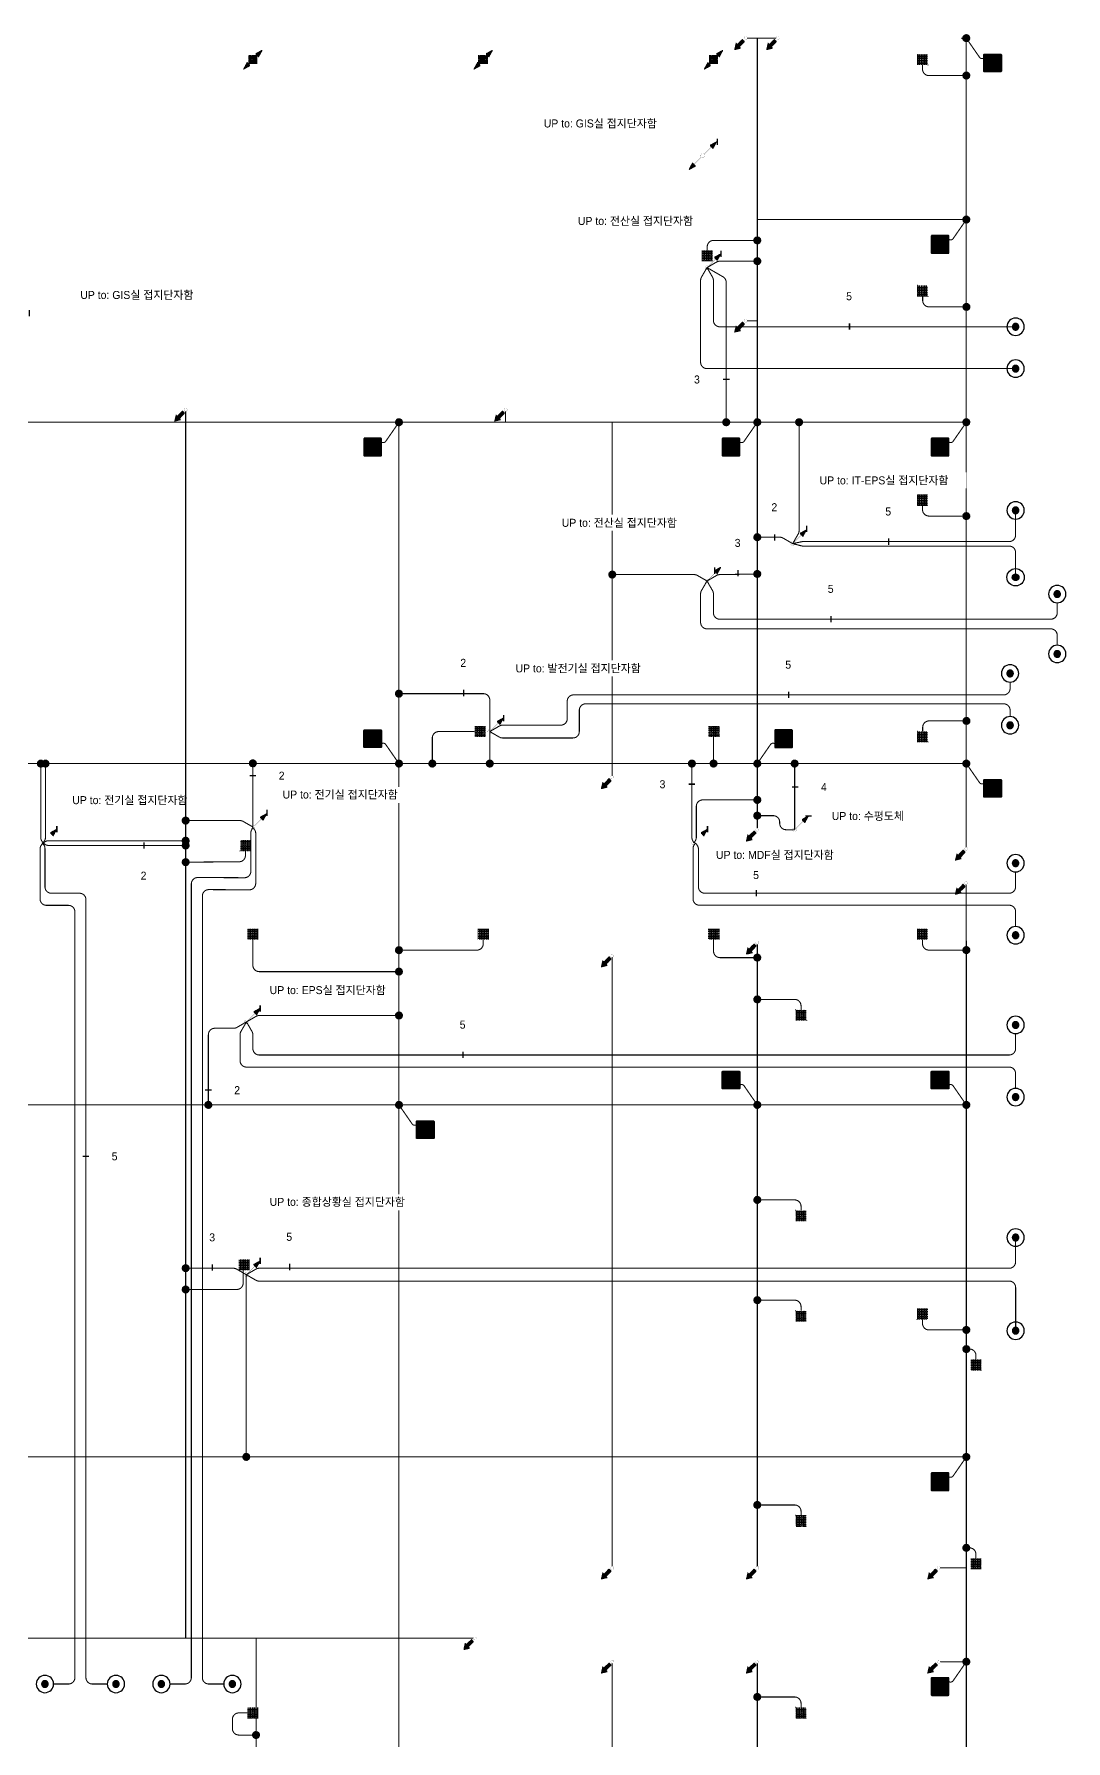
# Model space of a CAD drawing. Header units: millimetres. Extents: x 81900 to 502050, y -708375 to 1238700.
# Drawn here: x 135300 to 183670, y -464805 to -384803 of the extents above; entities that cross this region are included whole.
import ezdxf
from ezdxf.enums import TextEntityAlignment as Align

# ---------------------------------------------------------------- set-up
doc = ezdxf.new("R2010")
doc.units = ezdxf.units.MM
doc.header["$LTSCALE"] = 150
doc.set_wipeout_variables(frame=1)
for name, pattern in [('AM_ISO09W050', [22.5, 12, -1.5, 3, -1.5, 3, -1.5]), ('C2', [18.5, 13.5, -2, 1, -2]), ('HID', [2.3, 1.5, -0.8])]:
    doc.linetypes.add(name, pattern=pattern)
doc.layers.get('0').update_dxf_attribs({"lineweight": 0})
for name, color, linetype in [('------99 Grounding and Lightning', 3, 'Continuous'), ('------99 Grounding_Mesh', 6, 'Continuous'), ('-----09 E-WIRE-GV', 2, 'Continuous'), ('-----20 General Symbol', 3, 'Continuous'), ('-----29 Indicator', 1, 'Continuous'), ('-----30 Text', 2, 'Continuous')]:
    doc.layers.add(name, color=color, linetype=linetype)
doc.styles.add('ELEC', font='')
doc.styles.get('ELEC').set_extended_font_data('Dotum')
pattern_1 = [(180, (845852.563, 610254.6404), (-1e-14, -6.25), [])]

# ---------------------------------------------------------------- blocks, each defined once
blk = doc.blocks.new('접지봉')
at = {"linetype": 'HID', "ltscale": 200}
h = blk.add_hatch(color=256, dxfattribs=at)
h.dxf.hatch_style = 1
edge = h.paths.add_edge_path()
edge.add_arc((0, 0), 102, 0, 360)
blk.add_circle((0, 0), 271)
blk.add_circle((0, 0), 102, dxfattribs=at)
blk = doc.blocks.new('접속점 (본딩)')
h = blk.add_hatch(color=256)
h.dxf.hatch_style = 1
h.paths.add_polyline_path([(125, 0, 1), (-125, 0, 1)])
at = {"const_width": 2}
for points in [[(125, 0, 1), (-125, 0)], [(125, 0, -1), (-125, 0)]]:
    blk.add_lwpolyline(points, format="xyb", dxfattribs=at)
blk = doc.blocks.new('구조체접속')
h = blk.add_hatch()
h.set_pattern_fill('ANGLE', color=1, scale=200)
h.set_pattern_definition([(0, (0, 0), (0, 55), [40, -15]), (90, (0, 0), (-55, 3e-15), [40, -15])])
h.paths.add_polyline_path([(168, 168), (-168, 168), (-168, -168), (168, -168)])
at = {"color": 1}
for p, q in [((166, 168), (168, 166)), ((-168, -166), (-166, -168))]:
    blk.add_line(p, q, dxfattribs=at)
at = {"color": 1, "const_width": 2}
blk.add_lwpolyline([(168, 168), (-168, 168), (-168, -168), (168, -168)], close=True, dxfattribs=at)
blk = doc.blocks.new('STS 316 접지판')
blk.add_wipeout([(-254, -276), (-270, -270), (-276, -254), (-276, 254), (-270, 270), (-254, 276), (254, 276), (270, 270), (276, 254), (276, -254), (270, -270), (254, -276)])
h = blk.add_hatch(color=256)
h.dxf.hatch_style = 1
h.set_gradient(color1=(132, 132, 132), color2=(214, 214, 214), tint=1, name='SPHERICAL')
edge = h.paths.add_edge_path()
edge.add_line((-254, 276), (254, 276))
edge.add_arc((254, 254), 22.1, 0, 90, ccw=False)
edge.add_line((276, 254), (276, -254))
edge.add_arc((254, -254), 22.1, 270, 360, ccw=False)
edge.add_line((254, -276), (-254, -276))
edge.add_arc((-254, -254), 22.1, 180, 270, ccw=False)
edge.add_line((-276, -254), (-276, 254))
edge.add_arc((-254, 254), 22.1, 90, 180, ccw=False)
h.paths.add_polyline_path([(-169, 221), (169, 221, -0.668179), (173, 212), (-165, 212, -1.496606)], flags=16)
h.paths.add_polyline_path([(221, 169), (221, -169, -0.668179), (212, -173), (212, 165, -1.496606)], flags=16)
h.paths.add_polyline_path([(-173, -212), (165, -212, -1.496606), (169, -221), (-169, -221, -0.668179)], flags=16)
h.paths.add_polyline_path([(-221, 169, 0.022626), (-52, 0, 1.473564), (-43, 4, 0.045564)], flags=16)
h = blk.add_hatch(color=256)
h.set_gradient(color1=(255, 255, 255), tint=1, name='SPHERICAL')
edge = h.paths.add_edge_path()
edge.add_arc((-232, 232), 22.1, 0, 360)
edge = h.paths.add_edge_path()
edge.add_arc((-78, 249), 16.6, 0, 360)
edge = h.paths.add_edge_path()
edge.add_arc((78, 249), 16.6, 0, 360)
edge = h.paths.add_edge_path()
edge.add_arc((232, 232), 22.1, 0, 360)
edge = h.paths.add_edge_path()
edge.add_arc((249, -77), 16.6, 0, 360)
edge = h.paths.add_edge_path()
edge.add_arc((249, 77), 16.6, 0, 360)
edge = h.paths.add_edge_path()
edge.add_arc((-78, -249), 16.6, 0, 360)
edge = h.paths.add_edge_path()
edge.add_arc((78, -249), 16.6, 0, 360)
edge = h.paths.add_edge_path()
edge.add_arc((232, -232), 22.1, 0, 360)
edge = h.paths.add_edge_path()
edge.add_arc((-232, -232), 22.1, 0, 360)
edge = h.paths.add_edge_path()
edge.add_arc((-249, -77), 16.6, 0, 360)
edge = h.paths.add_edge_path()
edge.add_arc((-249, 77), 16.6, 0, 360)
edge = h.paths.add_edge_path()
edge.add_arc((0, 0), 22.1, 0, 360)
h = blk.add_hatch(color=256)
h.set_gradient(color1=(255, 255, 255), tint=1, name='SPHERICAL')
edge = h.paths.add_edge_path()
edge.add_arc((-249, -77), 16.6, 0, 360)
edge = h.paths.add_edge_path()
edge.add_arc((-249, 77), 16.6, 0, 360)
edge = h.paths.add_edge_path()
edge.add_arc((-232, 232), 22.1, 0, 360)
edge = h.paths.add_edge_path()
edge.add_arc((-78, 249), 16.6, 0, 360)
edge = h.paths.add_edge_path()
edge.add_arc((78, 249), 16.6, 0, 360)
edge = h.paths.add_edge_path()
edge.add_arc((0, 0), 22.1, 0, 360)
edge = h.paths.add_edge_path()
edge.add_arc((232, 232), 22.1, 0, 360)
h = blk.add_hatch(color=256)
h.set_gradient(color1=(132, 132, 132), one_color=1, tint=1, name='SPHERICAL')
edge = h.paths.add_edge_path()
edge.add_arc((0, 0), 22.1, 0, 360)
for points in [[(-254, 276), (254, 276, -0.414214), (276, 254), (276, -254, -0.414214), (254, -276), (-254, -276, -0.414214), (-276, -254), (-276, 254, -0.414214), (-254, 276, 0.033225)], [(-221, -169), (-221, 169, -0.668179), (-212, 173), (-43, 4, -0.414214), (-43, -4), (-212, -173, -0.668179), (-221, -169, -0.016281)], [(-169, 221), (169, 221, -0.668179), (173, 212), (4, 43, -0.414214), (-4, 43), (-173, 212, -0.668179), (-169, 221, -0.016281)], [(221, -169), (221, 169, 0.668179), (212, 173), (43, 4, 0.414214), (43, -4), (212, -173, 0.668179), (221, -169, 0.016281)], [(-169, -221), (169, -221, 0.668179), (173, -212), (4, -43, 0.414214), (-4, -43), (-173, -212, 0.668179), (-169, -221, 0.016281)]]:
    blk.add_lwpolyline(points, format="xyb")
for centre, radius in [((-249, 77), 16.6), ((-232, 232), 22.1), ((-78, 249), 16.6), ((0, 0), 22.1), ((78, 249), 16.6), ((232, 232), 22.1), ((249, 77), 16.6), ((-249, -77), 16.6), ((-232, -232), 22.1), ((-78, -249), 16.6), ((78, -249), 16.6), ((232, -232), 22.1), ((249, -77), 16.6)]:
    blk.add_circle(centre, radius)
blk = doc.blocks.new('A$Ccb354d3c')
at = {"layer": '------99 Grounding_Mesh', "xscale": 1.5, "yscale": 1.5, "zscale": 1.5}
for name, p in [('접속점 (본딩)', (0, 0)), ('STS 316 접지판', (1232, -1164))]:
    blk.add_blockref(name, p, dxfattribs=at)
at = {"layer": '------99 Grounding_Mesh', "linetype": 'AM_ISO09W050', "ltscale": 0.12, "const_width": 50}
blk.add_lwpolyline([(619, -893), (0, 0)], dxfattribs=at)
blk.add_lwpolyline([(619, -893, 0.714131), (884, -816)], format="xyb", dxfattribs=at)
blk = doc.blocks.new("'인하도선용 수직철근 또는 철골")
h = blk.add_hatch()
h.set_pattern_fill('ANSI31', color=256, scale=50, angle=135)
h.set_pattern_definition(pattern_1)
h.paths.add_polyline_path([(291, 293), (180, 89), (88, 181)])
h = blk.add_hatch()
h.set_pattern_fill('ANSI31', color=256, scale=50, angle=135)
h.set_pattern_definition(pattern_1)
h.paths.add_polyline_path([(-291, -293), (-180, -89), (-88, -181)])
at = {"const_width": 3.93}
for points in [[(293, 293), (181, 88), (88, 181), (293, 293)], [(-293, -293), (-181, -88), (-88, -181), (-293, -293)]]:
    blk.add_lwpolyline(points, dxfattribs=at)
at = {"xscale": 0.8, "yscale": 0.8, "zscale": 0.8}
blk.add_blockref('구조체접속', (0, 0), dxfattribs=at)
blk = doc.blocks.new('입상입하1')
h = blk.add_hatch()
h.set_pattern_fill('ANSI31', color=256, scale=50, angle=135)
h.set_pattern_definition([(180, (845993.8846, 610394.13), (-1e-14, -6.25), [])])
h.paths.add_polyline_path([(432, 432), (321, 228), (229, 321)])
at = {"const_width": 3.93}
blk.add_lwpolyline([(0, 61, -1), (0, -61, -1), (0, 61)], format="xyb", dxfattribs=at)
for points in [[(43, 43), (275, 275)], [(434, 433), (322, 227), (229, 321), (434, 433)]]:
    blk.add_lwpolyline(points, dxfattribs=at)
blk = doc.blocks.new('입상입하2')
h = blk.add_hatch()
h.set_pattern_fill('ANSI31', color=256, scale=100, angle=135)
h.set_pattern_definition([(180, (0, 0), (-2e-14, -12.5), [])])
h.paths.add_polyline_path([(326, 242), (377, 192), (433, 433), (192, 377), (242, 326), (39, 124), (124, 39)])
at = {"const_width": 3.93}
blk.add_lwpolyline([(0, 61, -1), (0, -61, -1), (0, 61)], format="xyb", dxfattribs=at)
blk.add_lwpolyline([(377, 192), (326, 242), (124, 39), (39, 124), (242, 326), (192, 377), (433, 433)], close=True, dxfattribs=at)

msp = doc.modelspace()

# ---------------------------------------------------------------- linework, layer by layer
at = {"layer": '------99 Grounding_Mesh', "linetype": 'AM_ISO09W050', "const_width": 50, "elevation": 0}
for points in [[(168727, -384995), (170080, -384995)], [(169204, -384995), (169204, -422021)], [(179001, -384995), (179002, -422921)], [(169204, -393495), (179004, -393495)], [(168727, -398245), (169204, -398245)], [(91704, -402995), (179004, -402995)], [(157404, -402995), (157404, -402489)], [(162404, -402995), (162404, -419571)], [(99428, -418995), (179004, -418995)], [(179002, -424669), (179005, -504995)], [(169204, -427469), (169204, -456621)], [(162404, -428069), (162404, -456621)], [(111927, -451495), (179003, -451495)], [(177777, -456695), (179004, -456695)], [(91704, -459995), (155880, -459995)], [(145704, -459995), (145704, -504995)], [(162404, -461169), (162404, -488621)], [(169204, -461169), (169204, -488621)], [(177777, -461095), (179004, -461095)]]:
    msp.add_lwpolyline(points, dxfattribs=at)
at = {"layer": '------99 Grounding_Mesh', "elevation": 0}
msp.add_lwpolyline([(178777, -384995), (179004, -384995)], dxfattribs=at)
at = {"layer": '-----09 E-WIRE-GV', "color": 4, "linetype": 'C2', "ltscale": 0.1, "const_width": 50}
for points in [[(176950, -386250), (176950, -386445, 0.414214), (177250, -386745), (179004, -386745)], [(176957, -397094), (176957, -397288, 0.414214), (177257, -397588), (179010, -397588)], [(176957, -417490), (176957, -417295, -0.414214), (177257, -416995), (179010, -416995)], [(156354, -427247), (156354, -427442, -0.414214), (156054, -427742), (152404, -427742)], [(167154, -427242), (167154, -427792, 0.414214), (167454, -428092), (169204, -428092)], [(176950, -427244), (176950, -427438, 0.414214), (177250, -427738), (179004, -427738)], [(171254, -430543), (171254, -430348, 0.414214), (170954, -430048), (169204, -430048)], [(171254, -444643), (171254, -444448, 0.414214), (170954, -444148), (169204, -444148)], [(176950, -445047), (176950, -445242, 0.414214), (177250, -445542), (179003, -445542)], [(179454, -446933), (179454, -446738, 0.414214), (179154, -446438), (179003, -446438)], [(171254, -454243), (171254, -454048, 0.414214), (170954, -453748), (169204, -453748)], [(179454, -456253), (179454, -456058, 0.414214), (179154, -455758), (179004, -455758)], [(171254, -463243), (171254, -463048, 0.414214), (170954, -462748), (169204, -462748)], [(145302, -463495), (144896, -463495, 0.414214), (144596, -463795), (144596, -464232, 0.414214), (144896, -464532), (145704, -464532)]]:
    msp.add_lwpolyline(points, format="xyb", dxfattribs=at)
at = {"layer": '-----09 E-WIRE-GV', "color": 4, "linetype": 'C2', "ltscale": 0.1, "const_width": 50, "elevation": 0}
for points in [[(166856, -394945), (166856, -394770, -0.414214), (167156, -394470), (169204, -394470)], [(176950, -406897), (176950, -407092, 0.414214), (177250, -407392), (179004, -407392)], [(155954, -417495), (154267, -417495, 0.414214), (153967, -417795), (153967, -418995)], [(145206, -423095), (145206, -423299, -0.412182), (144908, -423599), (142404, -423616)], [(152404, -428748), (145854, -428748, -0.414214), (145554, -428448), (145554, -427244)], [(171254, -439943), (171254, -439748, 0.414214), (170954, -439448), (169204, -439448)], [(142404, -443645), (144801, -443645, 0.414214), (145101, -443345), (145101, -442744)]]:
    msp.add_lwpolyline(points, format="xyb", dxfattribs=at)
at = {"layer": '-----09 E-WIRE-GV', "color": 2, "linetype": 'C2', "ltscale": 0.3, "const_width": 50}
for points in [[(166846, -395745), (166586, -396195, 0.131652), (166546, -396345), (166546, -400182, 0.414214), (166846, -400482), (181313, -400482)], [(166846, -395745), (167105, -396195, -0.131652), (167146, -396345), (167146, -398221, 0.414214), (167446, -398521), (181313, -398521)], [(170862, -408685), (171283, -408596, -0.052612), (171345, -408589), (181013, -408589, 0.414214), (181313, -408289), (181313, -407125)], [(181313, -410264), (181313, -409100, 0.414214), (181013, -408800), (171351, -408800, -0.062093), (171277, -408791), (170862, -408685)], [(166846, -410437), (166586, -410887, 0.131652), (166546, -411037), (166546, -412379, 0.414214), (166846, -412679), (182964, -412679, -0.414214), (183264, -412979), (183264, -413451)], [(166846, -410437), (167105, -410887, -0.131652), (167146, -411037), (167146, -411927, 0.414214), (167446, -412227), (182964, -412227, 0.414214), (183264, -411927), (183264, -411455)], [(156662, -417495), (157112, -417755, 0.131652), (157262, -417795), (160559, -417795, 0.414214), (160859, -417495), (160859, -416494, -0.414214), (161159, -416194), (180755, -416194, -0.414214), (181055, -416494), (181055, -416794)], [(166301, -422715), (166235, -422823, 0.13825), (166191, -422980), (166191, -425335, 0.414214), (166491, -425635), (181013, -425635, -0.414214), (181313, -425935), (181313, -426635)], [(166301, -422715), (166378, -422813, -0.168694), (166443, -422999), (166443, -424771, 0.414214), (166743, -425071), (181013, -425071, 0.414214), (181313, -424771), (181313, -424071)], [(145255, -431103), (144995, -431553, 0.131652), (144955, -431703), (144955, -432922, 0.414214), (145255, -433222), (181013, -433222, -0.414214), (181313, -433522), (181313, -434222)], [(145255, -431103), (145514, -431553, -0.131652), (145555, -431703), (145555, -432355, 0.414214), (145855, -432655), (181013, -432655, 0.414214), (181313, -432355), (181313, -431655)], [(145246, -442953), (145696, -442693, -0.131652), (145846, -442653), (181013, -442653, 0.414214), (181313, -442353), (181313, -441211)], [(145246, -442953), (145696, -443213, 0.131652), (145846, -443253), (181015, -443253, -0.414214), (181315, -443553), (181315, -445578)]]:
    msp.add_lwpolyline(points, format="xyb", dxfattribs=at)
at = {"layer": '-----09 E-WIRE-GV', "color": 3, "linetype": 'C2', "ltscale": 0.3, "const_width": 50}
for points in [[(166846, -395745), (167296, -395485, -0.131652), (167446, -395445), (169204, -395445)], [(166846, -395745), (167596, -396178, -0.267949), (167746, -396438), (167746, -402995)], [(166846, -410437), (166396, -410177, 0.131652), (166246, -410137), (162404, -410137)], [(166846, -410437), (167296, -410177, -0.131652), (167446, -410137), (169204, -410110)], [(166235, -422715), (166174, -422602, -0.12414), (166138, -422459), (166138, -418995)], [(166235, -422715), (166301, -422607, 0.137956), (166345, -422451), (166345, -420998, -0.414214), (166645, -420698), (169204, -420698)], [(145246, -442953), (144796, -442693, 0.131652), (144646, -442653), (142404, -442653)]]:
    msp.add_lwpolyline(points, format="xyb", dxfattribs=at)
at = {"layer": '-----09 E-WIRE-GV', "color": 1, "linetype": 'C2', "ltscale": 0.3, "const_width": 50}
for points in [[(170862, -408685), (171121, -408235, 0.131652), (171162, -408085), (171162, -402903)], [(170862, -408685), (170412, -408426, 0.131652), (170262, -408385), (169204, -408385)], [(156662, -418995), (156662, -416018, 0.414214), (156362, -415718), (152404, -415718)], [(145255, -431103), (144805, -431363, -0.131652), (144655, -431403), (143768, -431403, 0.414214), (143468, -431703), (143468, -434995)], [(145255, -431103), (145705, -430844, -0.131652), (145855, -430803), (152404, -430803)]]:
    msp.add_lwpolyline(points, format="xyb", dxfattribs=at)
at = {"layer": '-----09 E-WIRE-GV', "color": 4, "linetype": 'C2', "ltscale": 0.3, "const_width": 50, "elevation": 0}
msp.add_lwpolyline([(167154, -418995), (167154, -417747)], dxfattribs=at)
at = {"layer": '-----09 E-WIRE-GV', "color": 1, "linetype": 'C2', "ltscale": 0.3, "const_width": 50, "elevation": 0}
for points in [[(135714, -422715), (135651, -422608, -0.132794), (135610, -422457), (135610, -418995)], [(135714, -422715), (135782, -422614, 0.149182), (135833, -422447), (135833, -418995)], [(145554, -421968), (145104, -421708, 0.131652), (144954, -421668), (142404, -421668)], [(135714, -422715), (135820, -422653, -0.132794), (135972, -422612), (142404, -422612)], [(135714, -422715), (135815, -422783, 0.149182), (135982, -422834), (142404, -422834)]]:
    msp.add_lwpolyline(points, format="xyb", dxfattribs=at)
msp.add_lwpolyline([(145554, -421977), (145554, -418985)], dxfattribs=at)
at = {"layer": '-----09 E-WIRE-GV', "color": 4, "linetype": 'C2', "ltscale": 0.3, "const_width": 50}
msp.add_lwpolyline([(170954, -422095), (170954, -418995)], dxfattribs=at)
msp.add_lwpolyline([(170954, -422095), (170553, -422095, -0.414214), (170253, -421795), (170253, -421737, 0.414214), (169953, -421437), (169204, -421437)], format="xyb", dxfattribs=at)
at = {"layer": '-----09 E-WIRE-GV', "color": 2, "linetype": 'C2', "ltscale": 0.3, "const_width": 50, "elevation": 0}
for points in [[(135714, -422715), (135637, -422819, 0.15946), (135579, -422996), (135579, -425341, 0.414214), (135879, -425641), (136911, -425641, -0.414214), (137211, -425941), (137211, -461840, -0.414214), (136911, -462140), (136211, -462140)], [(135714, -422715), (135774, -422834, -0.119178), (135808, -422971), (135808, -424774, 0.414214), (136108, -425074), (137429, -425074, -0.414214), (137729, -425374), (137729, -461840, 0.414214), (138029, -462140), (138729, -462140)]]:
    msp.add_lwpolyline(points, format="xyb", dxfattribs=at)
at = {"layer": '-----09 E-WIRE-GV', "color": 3, "linetype": 'C2', "ltscale": 0.3, "const_width": 50}
msp.add_lwpolyline([(145246, -442953), (145246, -451495)], dxfattribs=at)
at = {"layer": '-----29 Indicator', "elevation": 0}
for points in [[(165162, -389016, 0, 0, 0), (167323, -389016, 0, 0, 0), (167323, -389695, 64.2, 64.2, 0), (167323, -389996, 0, 0, 0)], [(137240, -397057, 0, 0, 0), (135079, -397057, 0, 0, 0), (135079, -397735, 64.2, 64.2, 0), (135079, -398036, 0, 0, 0)], [(166248, -407702, 0, 0, 0), (167198, -407702, 0, 0, 0), (167198, -409804, 64.2, 64.2, 0), (167198, -410104, 0, 0, 0)], [(137029, -420736, 0, 0, 0), (136364, -420736, 0, 0, 0), (136364, -421915, 64.2, 64.2, 0), (136364, -422216, 0, 0, 0)], [(171989, -420094, 0, 0, 0), (171126, -420094, 64.2, 64.2, 0), (170826, -420094, 0, 0, 0)]]:
    msp.add_lwpolyline(points, format="xyseb", dxfattribs=at)
at = {"layer": '-----29 Indicator'}
for points in [[(172002, -405714, 0, 0, 0), (171513, -405714, 0, 0, 0), (171513, -407843, 64.2, 64.2, 0), (171513, -408143, 0, 0, 0)], [(157772, -414526, 0, 0, 0), (157312, -414526, 0, 0, 0), (157312, -416713, 64.2, 64.2, 0), (157312, -417013, 0, 0, 0)], [(146281, -429642, 0, 0, 0), (145896, -429642, 0, 0, 0), (145896, -430320, 64.2, 64.2, 0), (145896, -430621, 0, 0, 0)], [(146281, -439568, 0, 0, 0), (145896, -439568, 0, 0, 0), (145896, -442153, 64.2, 64.2, 0), (145896, -442454, 0, 0, 0)]]:
    msp.add_lwpolyline(points, format="xyseb", dxfattribs=at)

# ---------------------------------------------------------------- block references
at = {"layer": '------99 Grounding and Lightning', "yscale": 1.5, "zscale": 1.5}
for name, p, xscale in [("'인하도선용 수직철근 또는 철골", (145554, -385995), 1.5), ("'인하도선용 수직철근 또는 철골", (156354, -385995), 1.5), ("'인하도선용 수직철근 또는 철골", (167154, -385995), 1.5), ('접지봉', (181313, -407125), -1.5), ('접속점 (본딩)', (169204, -408385), 1.5), ('접지봉', (181055, -414770), -1.5), ('접지봉', (181055, -417200), -1.5), ('접속점 (본딩)', (152404, -427742), 1.5), ('접속점 (본딩)', (169204, -428092), -1.5), ('접속점 (본딩)', (152404, -428748, 0), 1.5), ('접속점 (본딩)', (152404, -430803), 1.5), ('접속점 (본딩)', (143468, -434995), -1.5), ('접지봉', (181313, -441211), -1.5), ('접속점 (본딩)', (142404, -442645, 0), -1.5), ('접속점 (본딩)', (142404, -443645, 0), -1.5), ('접지봉', (181315, -445578), -1.5), ('접속점 (본딩)', (145246, -451495, 0), -1.5)]:
    msp.add_blockref(name, p, dxfattribs=dict(at, xscale=xscale))
for name, p, xscale, rotation in [('구조체접속', (176950, -385998), 1.5, 269.9999999999999), ('접속점 (본딩)', (179004, -386745), 1.5, 90.00000000000001), ('접속점 (본딩)', (169204, -394470), 1.5, 89.99999999999999), ('구조체접속', (166856, -395197), 1.5, 180), ('접속점 (본딩)', (169204, -395445), 1.5, 89.99999999999999), ('구조체접속', (176957, -396842), 1.5, 269.9999999999999), ('접속점 (본딩)', (179010, -397588), 1.5, 90.00000000000001), ('접지봉', (181313, -398521), -1.5, 270), ('접지봉', (181313, -400482), -1.5, 270), ('접속점 (본딩)', (167746, -402995), 1.5, 89.99999999999999), ('접속점 (본딩)', (171162, -402995, 0), 1.5, 270), ('구조체접속', (176954, -406645), 1.5, 269.9999999999999), ('접속점 (본딩)', (179004, -407392), 1.5, 90.00000000000001), ('접속점 (본딩)', (162404, -410137, 0), 1.5, 180), ('접속점 (본딩)', (169204, -410108), -1.5, 180), ('접지봉', (181313, -410264), 1.5, 180), ('접지봉', (183264, -411049), -1.5, 270), ('접지봉', (183264, -413857), -1.5, 270), ('접속점 (본딩)', (152404, -415718), 1.5, 89.99999999999997), ('접속점 (본딩)', (179010, -416995), 1.5, 90.00000000000001), ('구조체접속', (156206, -417495), 1.5, 180), ('구조체접속', (167154, -417495), 1.5, 180), ('구조체접속', (176957, -417742), 1.5, 269.9999999999999), ('접속점 (본딩)', (135614, -418995, 0), -1.5, 90.00000000000007), ('접속점 (본딩)', (135833, -418995), -1.5, 90.00000000000007), ('접속점 (본딩)', (145554, -418985), 1.5, 179.9999999999999), ('접속점 (본딩)', (153967, -418995), 1.5, 89.99999999999997), ('접속점 (본딩)', (156662, -418995), 1.5, 89.99999999999997), ('접속점 (본딩)', (166138, -418995), 1.5, 89.99999999999993), ('접속점 (본딩)', (167154, -418995, 0), 1.5, 89.99999999999997), ('접속점 (본딩)', (170954, -418995), 1.5, 89.99999999999999), ('접속점 (본딩)', (169204, -420698), 1.5, 89.99999999999993), ('접속점 (본딩)', (169204, -421437), 1.5, 89.99999999999999), ('접속점 (본딩)', (142404, -422612), -1.5, 90.00000000000007), ('접속점 (본딩)', (142404, -422834), -1.5, 90.00000000000007), ('구조체접속', (145206, -422843), 1.5, 180), ('접속점 (본딩)', (142404, -423616), -1.5, 90.00000000000007), ('접지봉', (181313, -423665), -1.5, 270), ('구조체접속', (145554, -426992), 1.5, 269.9999999999999), ('구조체접속', (156354, -426995), 1.5, 269.9999999999999), ('구조체접속', (167154, -426995), 1.5, 269.9999999999999), ('구조체접속', (176950, -426992), 1.5, 269.9999999999999), ('접지봉', (181313, -427041), -1.5, 270), ('접속점 (본딩)', (179004, -427738), 1.5, 90.00000000000001), ('접속점 (본딩)', (169204, -430048), -1.5, 180), ('구조체접속', (171254, -430795), 1.5, 269.9999999999999), ('접지봉', (181313, -431248), -1.5, 270), ('접지봉', (181313, -434628), -1.5, 270), ('접속점 (본딩)', (169204, -439448), -1.5, 180), ('구조체접속', (171254, -440195), 1.5, 269.9999999999999), ('구조체접속', (145151, -442497), 1.5, 269.9999999999999), ('접속점 (본딩)', (169204, -444148), -1.5, 180), ('구조체접속', (171254, -444895), 1.5, 269.9999999999999), ('구조체접속', (176954, -444795), 1.5, 180), ('접속점 (본딩)', (179004, -445542), 1.5, 90.00000000000001), ('접속점 (본딩)', (179004, -446438), -1.5, 180), ('구조체접속', (179454, -447185), 1.5, 89.99999999999999), ('접속점 (본딩)', (169204, -453748), -1.5, 180), ('구조체접속', (171254, -454495), 1.5, 269.9999999999999), ('접속점 (본딩)', (179004, -455758), -1.5, 180), ('구조체접속', (179454, -456505), 1.5, 89.99999999999999), ('접지봉', (135805, -462140), -1.5, 270), ('접지봉', (139135, -462140), -1.5, 270), ('접지봉', (141264, -462140), -1.5, 270), ('접지봉', (144593, -462140), -1.5, 270), ('접속점 (본딩)', (169204, -462748, 0), -1.5, 180), ('구조체접속', (145554, -463495), 1.5, 269.9999999999999), ('구조체접속', (171254, -463495), 1.5, 269.9999999999999), ('접속점 (본딩)', (145704, -464532), -1.5, 270)]:
    msp.add_blockref(name, p, dxfattribs=dict(at, xscale=xscale, rotation=rotation))
at = {"layer": '-----20 General Symbol', "rotation": 180}
for name, p, xscale, yscale, zscale in [('입상입하2', (168654, -384995, 0), 1.2, 1.2, 1.2), ('입상입하2', (170154, -384995, 0), 1.2, 1.2, 1.2), ('입상입하1', (166646, -390495), 1.5, 1.5, 1.5), ('입상입하2', (168654, -398245, 0), 1.2, 1.2, 1.2), ('입상입하2', (142404, -402415), 1.2, 1.2, 1.2), ('입상입하2', (157404, -402415), 1.2, 1.2, 1.2), ('입상입하2', (162404, -419645, 0), 1.2, 1.2, 1.2), ('입상입하2', (179005, -422995), 1.2, 1.2, 1.2), ('입상입하2', (179002, -424595), 1.2, 1.2, 1.2), ('입상입하2', (162404, -427995, 0), 1.2, 1.2, 1.2), ('입상입하2', (169204, -427395), 1.2, 1.2, 1.2), ('입상입하2', (162404, -456695), 1.2, 1.2, 1.2), ('입상입하2', (169204, -456695), 1.2, 1.2, 1.2), ('입상입하2', (177704, -456695), 1.2, 1.2, 1.2), ('입상입하2', (155954, -459995), 1.2, 1.2, 1.2), ('입상입하2', (162404, -461095), 1.2, 1.2, 1.2), ('입상입하2', (169204, -461095), 1.2, 1.2, 1.2)]:
    msp.add_blockref(name, p, dxfattribs=dict(at, xscale=xscale, yscale=yscale, zscale=zscale))
at = {"layer": '-----20 General Symbol', "xscale": 1.5, "yscale": 1.5, "zscale": 1.5}
for p in [(166646, -390495), (166846, -395745), (170862, -408685), (166846, -410437), (156662, -417495), (145554, -421987), (170954, -422095), (135714, -422715), (145255, -431103), (145246, -442953)]:
    msp.add_blockref('입상입하1', p, dxfattribs=at)

# ---------------------------------------------------------------- wipeouts: each hides what was drawn before it
for points in [[(160636, -393178), (167007, -393178), (167007, -393928), (160636, -393928)], [(169665, -407178), (169665, -406772), (170016, -406569), (170367, -406772), (170367, -407178), (170016, -407381)], [(155081, -414472), (155081, -414067), (155432, -413864), (155784, -414067), (155784, -414472), (155432, -414675)], [(171025, -414560), (171025, -414154), (170674, -413951), (170322, -414154), (170322, -414560), (170674, -414763)], [(164422, -420164), (164422, -419758), (164773, -419555), (165124, -419758), (165124, -420164), (164773, -420367)], [(172571, -421071), (176569, -421071), (176569, -421821), (172571, -421821)], [(140093, -424449), (140093, -424043), (140444, -423840), (140795, -424043), (140795, -424449), (140444, -424652)], [(144009, -441403), (144009, -440998), (143658, -440795), (143307, -440998), (143307, -441403), (143658, -441606)]]:
    msp.add_wipeout(points).dxf.layer = '-----29 Indicator'

# ---------------------------------------------------------------- next in the draw order: linework, layer by layer
at = {"layer": '-----09 E-WIRE-GV', "color": 2, "linetype": 'C2', "ltscale": 0.3, "const_width": 50}
msp.add_lwpolyline([(156662, -417495), (157112, -417235, -0.131652), (157262, -417195), (159992, -417195, 0.414214), (160292, -416895), (160292, -416076, -0.414214), (160592, -415776), (180755, -415776, 0.414214), (181055, -415476), (181055, -415176)], format="xyb", dxfattribs=at)
at = {"layer": '-----29 Indicator'}
for points in [[(167007, -393553, 0, 0, 0), (167496, -393553, 0, 0, 0), (167496, -394945, 64.2, 64.2, 0), (167496, -395246, 0, 0, 0)], [(170016, -407381, 0, 0, 0), (170016, -408244, 64.2, 64.2, 0), (170016, -408544, 0, 0, 0)], [(155432, -414675, 0, 0, 0), (155432, -415538, 64.2, 64.2, 0), (155432, -415839, 0, 0, 0)], [(170674, -414763, 0, 0, 0), (170674, -415626, 64.2, 64.2, 0), (170674, -415926, 0, 0, 0)], [(165124, -419961, 0, 0, 0), (165988, -419961, 64.2, 64.2, 0), (166288, -419961, 0, 0, 0)], [(172571, -421446, 0, 0, 0), (171755, -421446, 64.2, 64.2, 0), (171454, -421446, 0, 0, 0)], [(143658, -441606, 0, 0, 0), (143658, -442469, 64.2, 64.2, 0), (143658, -442770, 0, 0, 0)]]:
    msp.add_lwpolyline(points, format="xyseb", dxfattribs=at)
at = {"layer": '-----29 Indicator', "elevation": 0}
msp.add_lwpolyline([(140444, -423847, 0, 0, 0), (140444, -422984, 64.2, 64.2, 0), (140444, -422684, 0, 0, 0)], format="xyseb", dxfattribs=at)

# ---------------------------------------------------------------- next in the draw order: block references
at = {"layer": '-----09 E-WIRE-GV'}
msp.add_blockref('A$Ccb354d3c', (179001, -384992, 0), dxfattribs=at)
at = {"layer": '-----09 E-WIRE-GV', "xscale": -1}
for p in [(179004, -393495), (169204, -402995), (179004, -402995), (179004, -451495), (179004, -461095)]:
    msp.add_blockref('A$Ccb354d3c', p, dxfattribs=at)
at = {"layer": '-----09 E-WIRE-GV', "rotation": 0.000271938605850173}
msp.add_blockref('A$Ccb354d3c', (179004, -418995), dxfattribs=at)

# ---------------------------------------------------------------- next in the draw order: texts
at = {"layer": '-----30 Text', "style": 'ELEC'}
for s, p in [('UP to: 전산실 접지단자함', (160794, -393560)), ('2', (169865, -406978)), ('2', (155281, -414273)), ('5', (170516, -414360)), ('3', (164622, -419964)), ('UP to: 수평도체', (172694, -421453)), ('2', (140293, -424249)), ('3', (143510, -441204))]:
    msp.add_text(s, height=375, dxfattribs=at).set_placement(p, align=Align.MIDDLE_LEFT)

# ---------------------------------------------------------------- next in the draw order: wipeouts: each hides what was drawn before it
for points in [[(165162, -388641), (158966, -388641), (158966, -389391), (165162, -389391)], [(143435, -396682), (137240, -396682), (137240, -397432), (143435, -397432)], [(173878, -397289), (173878, -396883), (173527, -396680), (173175, -396883), (173175, -397289), (173527, -397492)], [(166037, -401191), (166037, -400785), (166389, -400583), (166740, -400785), (166740, -401191), (166389, -401394)], [(172002, -405339), (179001, -405339), (179001, -406089), (172002, -406089)], [(175006, -407378), (175006, -406973), (175357, -406770), (175708, -406973), (175708, -407378), (175357, -407581)], [(159877, -407327), (166248, -407327), (166248, -408077), (159877, -408077)], [(167944, -408851), (167944, -408445), (168296, -408242), (168647, -408445), (168647, -408851), (168296, -409054)], [(172309, -411005), (172309, -410600), (172661, -410397), (173012, -410600), (173012, -411005), (172661, -411208)], [(171989, -420297), (171989, -419891), (172341, -419688), (172692, -419891), (172692, -420297), (172341, -420500)], [(137028, -420361), (143224, -420361), (143224, -421111), (137028, -421111)], [(169516, -424421), (169516, -424016), (169165, -423813), (168814, -424016), (168814, -424421), (169165, -424624)], [(146281, -429267), (152476, -429267), (152476, -430017), (146281, -430017)], [(155761, -431431), (155761, -431026), (155409, -430823), (155058, -431026), (155058, -431431), (155409, -431634)], [(144481, -434504), (144481, -434099), (144832, -433896), (145184, -434099), (145184, -434504), (144832, -434707)], [(139445, -437605), (139445, -437199), (139093, -436996), (138742, -437199), (138742, -437605), (139093, -437808)], [(147633, -441378), (147633, -440972), (147282, -440769), (146930, -440972), (146930, -441378), (147282, -441581)]]:
    msp.add_wipeout(points).dxf.layer = '-----29 Indicator'

# ---------------------------------------------------------------- next in the draw order: linework, layer by layer
at = {"layer": '------99 Grounding_Mesh', "linetype": 'AM_ISO09W050', "const_width": 50, "elevation": 0}
for points in [[(142404, -459995), (142404, -402489)], [(152404, -402995), (152404, -504995)], [(91704, -434995), (179003, -434995)]]:
    msp.add_lwpolyline(points, dxfattribs=at)
at = {"layer": '-----09 E-WIRE-GV', "color": 2, "linetype": 'C2', "ltscale": 0.3, "const_width": 50, "elevation": 0}
for points in [[(145554, -421987), (145493, -422106, 0.119178), (145460, -422243), (145460, -424046, -0.414214), (145160, -424346), (142970, -424336, 0.414214), (142670, -424636), (142670, -461840, -0.414214), (142370, -462140), (141670, -462140)], [(145554, -421987), (145630, -422091, -0.15946), (145688, -422268), (145688, -424613, -0.414214), (145388, -424913), (143487, -424903, 0.414214), (143187, -425203), (143187, -461840, 0.414214), (143487, -462140), (144187, -462140)]]:
    msp.add_lwpolyline(points, format="xyb", dxfattribs=at)
at = {"layer": '-----29 Indicator'}
for points in [[(173527, -397492, 0, 0, 0), (173527, -398355, 64.2, 64.2, 0), (173527, -398655, 0, 0, 0)], [(175357, -407581, 0, 0, 0), (175357, -408444, 64.2, 64.2, 0), (175357, -408745, 0, 0, 0)], [(168296, -409054, 0, 0, 0), (168296, -409917, 64.2, 64.2, 0), (168296, -410217, 0, 0, 0)], [(172661, -411208, 0, 0, 0), (172661, -412071, 64.2, 64.2, 0), (172661, -412372, 0, 0, 0)], [(169165, -424624, 0, 0, 0), (169165, -424920, 64.2, 64.2, 0), (169165, -425221, 0, 0, 0)], [(155409, -431634, 0, 0, 0), (155409, -432497, 64.2, 64.2, 0), (155409, -432798, 0, 0, 0)], [(144481, -434301, 0, 0, 0), (143618, -434301, 64.2, 64.2, 0), (143317, -434301, 0, 0, 0)], [(147282, -441581, 0, 0, 0), (147282, -442444, 64.2, 64.2, 0), (147282, -442744, 0, 0, 0)]]:
    msp.add_lwpolyline(points, format="xyseb", dxfattribs=at)
at = {"layer": '-----29 Indicator', "elevation": 0}
for points in [[(166740, -400988, 0, 0, 0), (167603, -400988, 64.2, 64.2, 0), (167904, -400988, 0, 0, 0)], [(138742, -437402, 0, 0, 0), (137879, -437402, 64.2, 64.2, 0), (137579, -437402, 0, 0, 0)]]:
    msp.add_lwpolyline(points, format="xyseb", dxfattribs=at)

# ---------------------------------------------------------------- next in the draw order: block references
at = {"layer": '------99 Grounding and Lightning', "xscale": 1.5, "yscale": 1.5, "zscale": 1.5}
msp.add_blockref('접속점 (본딩)', (142404, -421668, 0), dxfattribs=at)
at = {"layer": '-----09 E-WIRE-GV', "xscale": -1, "rotation": 180}
msp.add_blockref('A$Ccb354d3c', (169204, -418995), dxfattribs=at)
at = {"layer": '-----20 General Symbol', "xscale": 1.2, "yscale": 1.2, "zscale": 1.2, "rotation": 180}
msp.add_blockref('입상입하2', (177704, -461095), dxfattribs=at)

# ---------------------------------------------------------------- next in the draw order: texts
at = {"layer": '-----30 Text', "style": 'ELEC'}
for s, p in [('UP to: GIS실 접지단자함', (159192, -388989)), ('UP to: GIS실 접지단자함', (137465, -397029)), ('5', (173370, -397089)), ('3', (166238, -400991)), ('UP to: IT-EPS실 접지단자함', (172125, -405721)), ('5', (175206, -407179)), ('UP to: 전산실 접지단자함', (160035, -407709)), ('3', (168144, -408651)), ('5', (172509, -410805)), ('4', (172189, -420097)), ('UP to: 전기실 접지단자함', (137090, -420709)), ('5', (169008, -424221)), ('UP to: EPS실 접지단자함', (146343, -429614)), ('5', (155252, -431232)), ('2', (144681, -434304)), ('5', (138936, -437405)), ('5', (147124, -441178))]:
    msp.add_text(s, height=375, dxfattribs=at).set_placement(p, align=Align.MIDDLE_LEFT)

# ---------------------------------------------------------------- next in the draw order: wipeouts: each hides what was drawn before it
msp.add_wipeout([(157771, -414151), (164545, -414151), (164545, -414901), (157771, -414901)]).dxf.layer = '-----29 Indicator'

# ---------------------------------------------------------------- next in the draw order: block references
at = {"layer": '-----09 E-WIRE-GV', "xscale": -1}
msp.add_blockref('A$Ccb354d3c', (152404, -402995, 0), dxfattribs=at)
at = {"layer": '-----09 E-WIRE-GV', "rotation": 180}
for p in [(152404, -418995, 0), (169204, -434995), (179004, -434995)]:
    msp.add_blockref('A$Ccb354d3c', p, dxfattribs=at)
at = {"layer": '-----09 E-WIRE-GV'}
msp.add_blockref('A$Ccb354d3c', (152404, -434995, 0), dxfattribs=at)

# ---------------------------------------------------------------- next in the draw order: texts
at = {"layer": '-----30 Text', "style": 'ELEC'}
msp.add_text('UP to: 발전기실 접지단자함', height=375, dxfattribs=at).set_placement((157870, -414533), align=Align.MIDDLE_LEFT)

# ---------------------------------------------------------------- next in the draw order: wipeouts: each hides what was drawn before it
for points in [[(146887, -420099), (153083, -420099), (153083, -420849), (146887, -420849)], [(167150, -422893), (173509, -422893), (173509, -423643), (167150, -423643)], [(146281, -439193), (153647, -439193), (153647, -439943), (146281, -439943)]]:
    msp.add_wipeout(points).dxf.layer = '-----29 Indicator'

# ---------------------------------------------------------------- next in the draw order: linework, layer by layer
at = {"layer": '-----29 Indicator'}
msp.add_lwpolyline([(146887, -420474, 0, 0, 0), (146223, -420474, 0, 0, 0), (146223, -421153, 64.2, 64.2, 0), (146223, -421453, 0, 0, 0)], format="xyseb", dxfattribs=at)
at = {"layer": '-----29 Indicator', "elevation": 0}
msp.add_lwpolyline([(167150, -423268, 0, 0, 0), (166869, -423268, 0, 0, 0), (166869, -422216, 64.2, 64.2, 0), (166869, -421915, 0, 0, 0)], format="xyseb", dxfattribs=at)

# ---------------------------------------------------------------- next in the draw order: block references
at = {"layer": '-----20 General Symbol', "xscale": 1.5, "yscale": 1.5, "zscale": 1.5}
msp.add_blockref('입상입하1', (166218, -422715), dxfattribs=at)
at = {"layer": '-----20 General Symbol', "xscale": 1.2, "yscale": 1.2, "zscale": 1.2, "rotation": 180}
msp.add_blockref('입상입하2', (169204, -422095), dxfattribs=at)

# ---------------------------------------------------------------- next in the draw order: texts
at = {"layer": '-----30 Text', "style": 'ELEC'}
for s, p in [('UP to: 전기실 접지단자함', (146949, -420446)), ('UP to: MDF실 접지단자함', (167268, -423275, 0)), ('UP to: 종합상황실 접지단자함', (146343, -439540))]:
    msp.add_text(s, height=375, dxfattribs=at).set_placement(p, align=Align.MIDDLE_LEFT)

# ---------------------------------------------------------------- next in the draw order: wipeouts: each hides what was drawn before it
msp.add_wipeout([(146567, -419763), (146567, -419357), (146918, -419154), (147270, -419357), (147270, -419763), (146918, -419966)]).dxf.layer = '-----29 Indicator'

# ---------------------------------------------------------------- next in the draw order: linework, layer by layer
at = {"layer": '-----29 Indicator', "elevation": 0}
msp.add_lwpolyline([(146567, -419560, 0, 0, 0), (145704, -419560, 64.2, 64.2, 0), (145403, -419560, 0, 0, 0)], format="xyseb", dxfattribs=at)

# ---------------------------------------------------------------- next in the draw order: texts
at = {"layer": '-----30 Text', "style": 'ELEC'}
msp.add_text('2', height=375, dxfattribs=at).set_placement((146767, -419563), align=Align.MIDDLE_LEFT)

doc.saveas('drawing.dxf')
